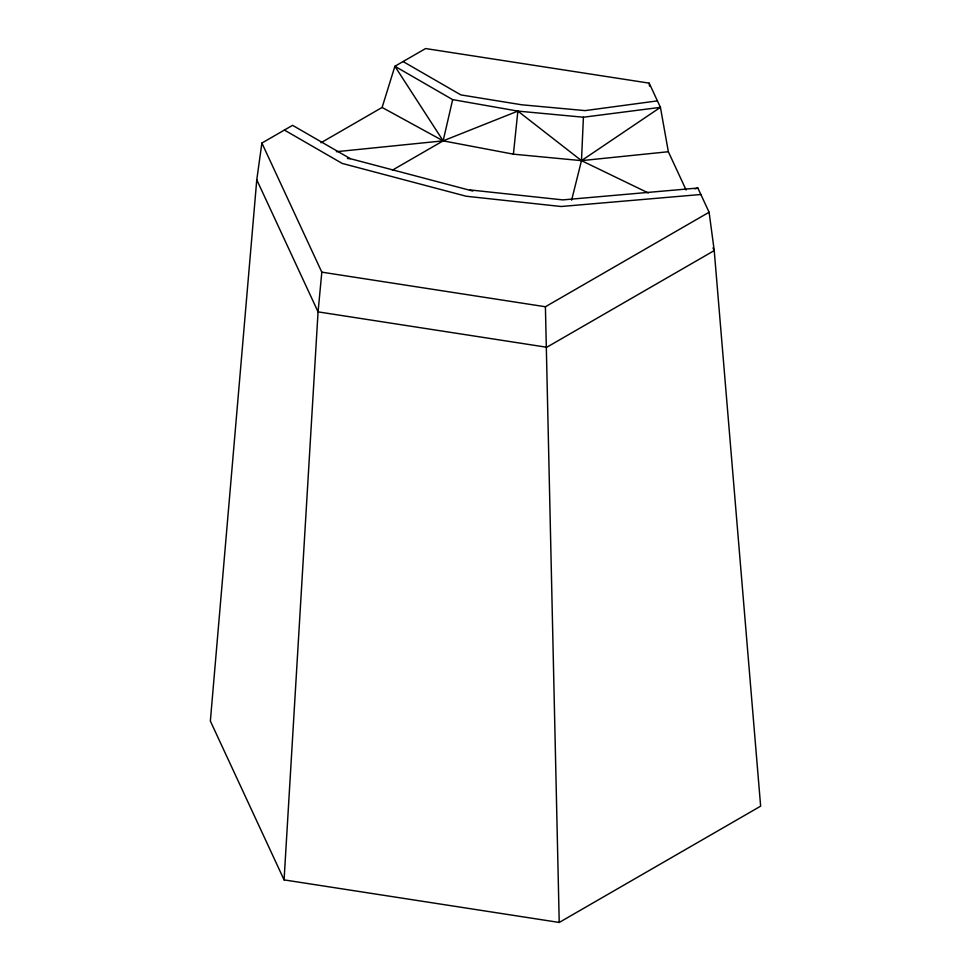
<?xml version="1.0" encoding="UTF-8"?>
<svg xmlns="http://www.w3.org/2000/svg" width="971" height="971" viewBox="0 0 971 971"><rect width="100%" height="100%" fill="white"/><g stroke="black" fill="none" stroke-linecap="round" stroke-linejoin="round"><path stroke-width="1.46" d="M571.628 200.135L581.483 160.64L583.413 117.224L660.426 107.344L668.351 151.731L686.121 190.037M470.049 189.94L562.779 199.892L697.87 188.034L709.109 212.236L714.231 250.591L760.645 806.161L559.223 922.45L284.078 879.884L318.063 311.873L321.814 272.159L261.891 143.053L292.587 125.332L350.361 158.698L472.841 191.056M261.891 143.053L256.769 179.817L210.355 721.04L284.078 879.884M668.351 151.731L581.483 160.64L513.416 154.171L517.871 111.095L452.668 99.625L394.894 66.271L382.113 107.453L320.976 142.749M392.418 170.143L443.14 140.856L452.668 99.625M336.439 151.694L443.14 140.856L517.871 111.095L581.483 160.64L660.426 107.344L649.186 83.142L425.589 48.55L394.894 66.271L443.14 140.856L513.416 154.171M321.814 272.159L545.411 306.751L709.109 212.236M694.981 188.896L697.87 188.034M657.428 100.887L585.064 110.609L521.694 104.783L460.861 94.903L403.074 61.549M700.868 194.491L561.129 206.507L466.226 196.239L342.18 163.419L284.406 130.065M347.424 158.516L350.361 158.698M517.871 111.095L583.413 117.224M581.483 160.64L648.337 192.974M382.113 107.453L443.14 140.856M712.981 247.908L714.231 250.591L546.782 347.254L318.063 311.873L256.769 179.817M649.186 83.142L649.502 86.091M545.411 306.751L559.223 922.45"/></g></svg>
